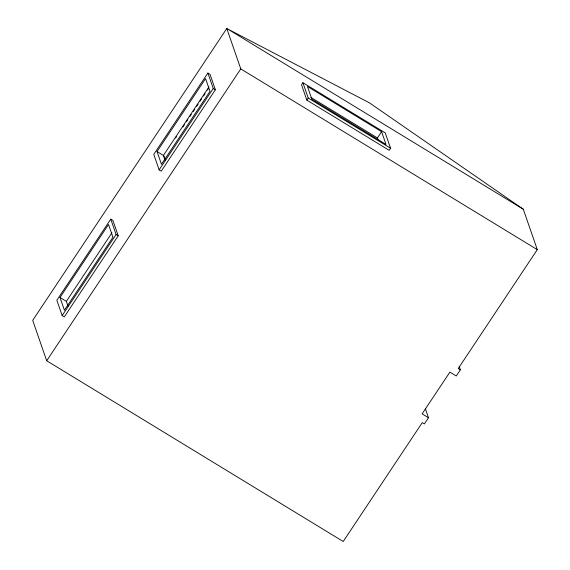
<?xml version="1.0" encoding="UTF-8"?>
<svg xmlns="http://www.w3.org/2000/svg" width="570" height="570" viewBox="0 0 570 570"><rect width="100%" height="100%" fill="white"/><g stroke="black" fill="none" stroke-linecap="round" stroke-linejoin="round"><path stroke-width="0.85" d="M110.772 219.137L56.843 300.233L62.166 315.602L64.282 316.899L118.218 235.795L112.896 220.426L110.772 219.137L116.095 234.505L118.218 235.795M207.893 73.031L153.779 154.399L159.13 169.853L161.253 171.15L215.36 89.782L210.009 74.328L207.893 73.031L213.244 88.485L215.36 89.782M60 297.476L108.521 224.509L112.938 237.263L64.417 310.222L60 297.476L66.362 301.352L68.022 306.133M157.042 151.549L205.563 78.589L209.981 91.335L161.46 164.303L157.042 151.549L163.832 155.688M66.362 301.352L111.941 232.816M208.99 86.889L163.405 155.432L165.065 160.213M175.596 137.997L176.572 136.522M182.941 126.946L184.416 124.73M186.376 121.788L187.844 119.572M189.81 116.629L191.278 114.413M193.237 111.471L194.705 109.255M196.671 106.305L198.139 104.096M200.099 101.147L201.566 98.938M203.533 95.988L205.001 93.779M207.452 90.096L208.428 88.621M62.166 315.602L116.095 234.505M159.13 169.853L213.244 88.485M46.69 360.753L240.775 68.899L226.789 28.5L32.704 320.347L46.69 360.753L343.211 541.5L422.27 422.626L424.386 423.916L428.49 417.746L425.363 408.697M302.919 82.707L301.53 84.795L306.845 100.135L389.168 150.316L390.557 148.228L385.242 132.888L302.919 82.707L308.235 98.047L390.557 148.228M306.845 100.135L308.235 98.047M377.981 139.543L377.433 137.947L381.594 131.684L307.465 86.498L311.883 99.251L386.011 144.438L381.594 131.684M523.31 209.247L226.789 28.5L369.517 102.899L523.31 209.247L537.296 249.653L458.244 368.526L460.368 369.816L456.257 375.993L449.894 372.11L422.128 413.863L428.49 417.746M310.864 97.37L377.433 137.947M240.775 68.899L537.296 249.653M459.213 366.489L460.368 369.816M164.103 156.486L164.937 158.873"/></g></svg>
